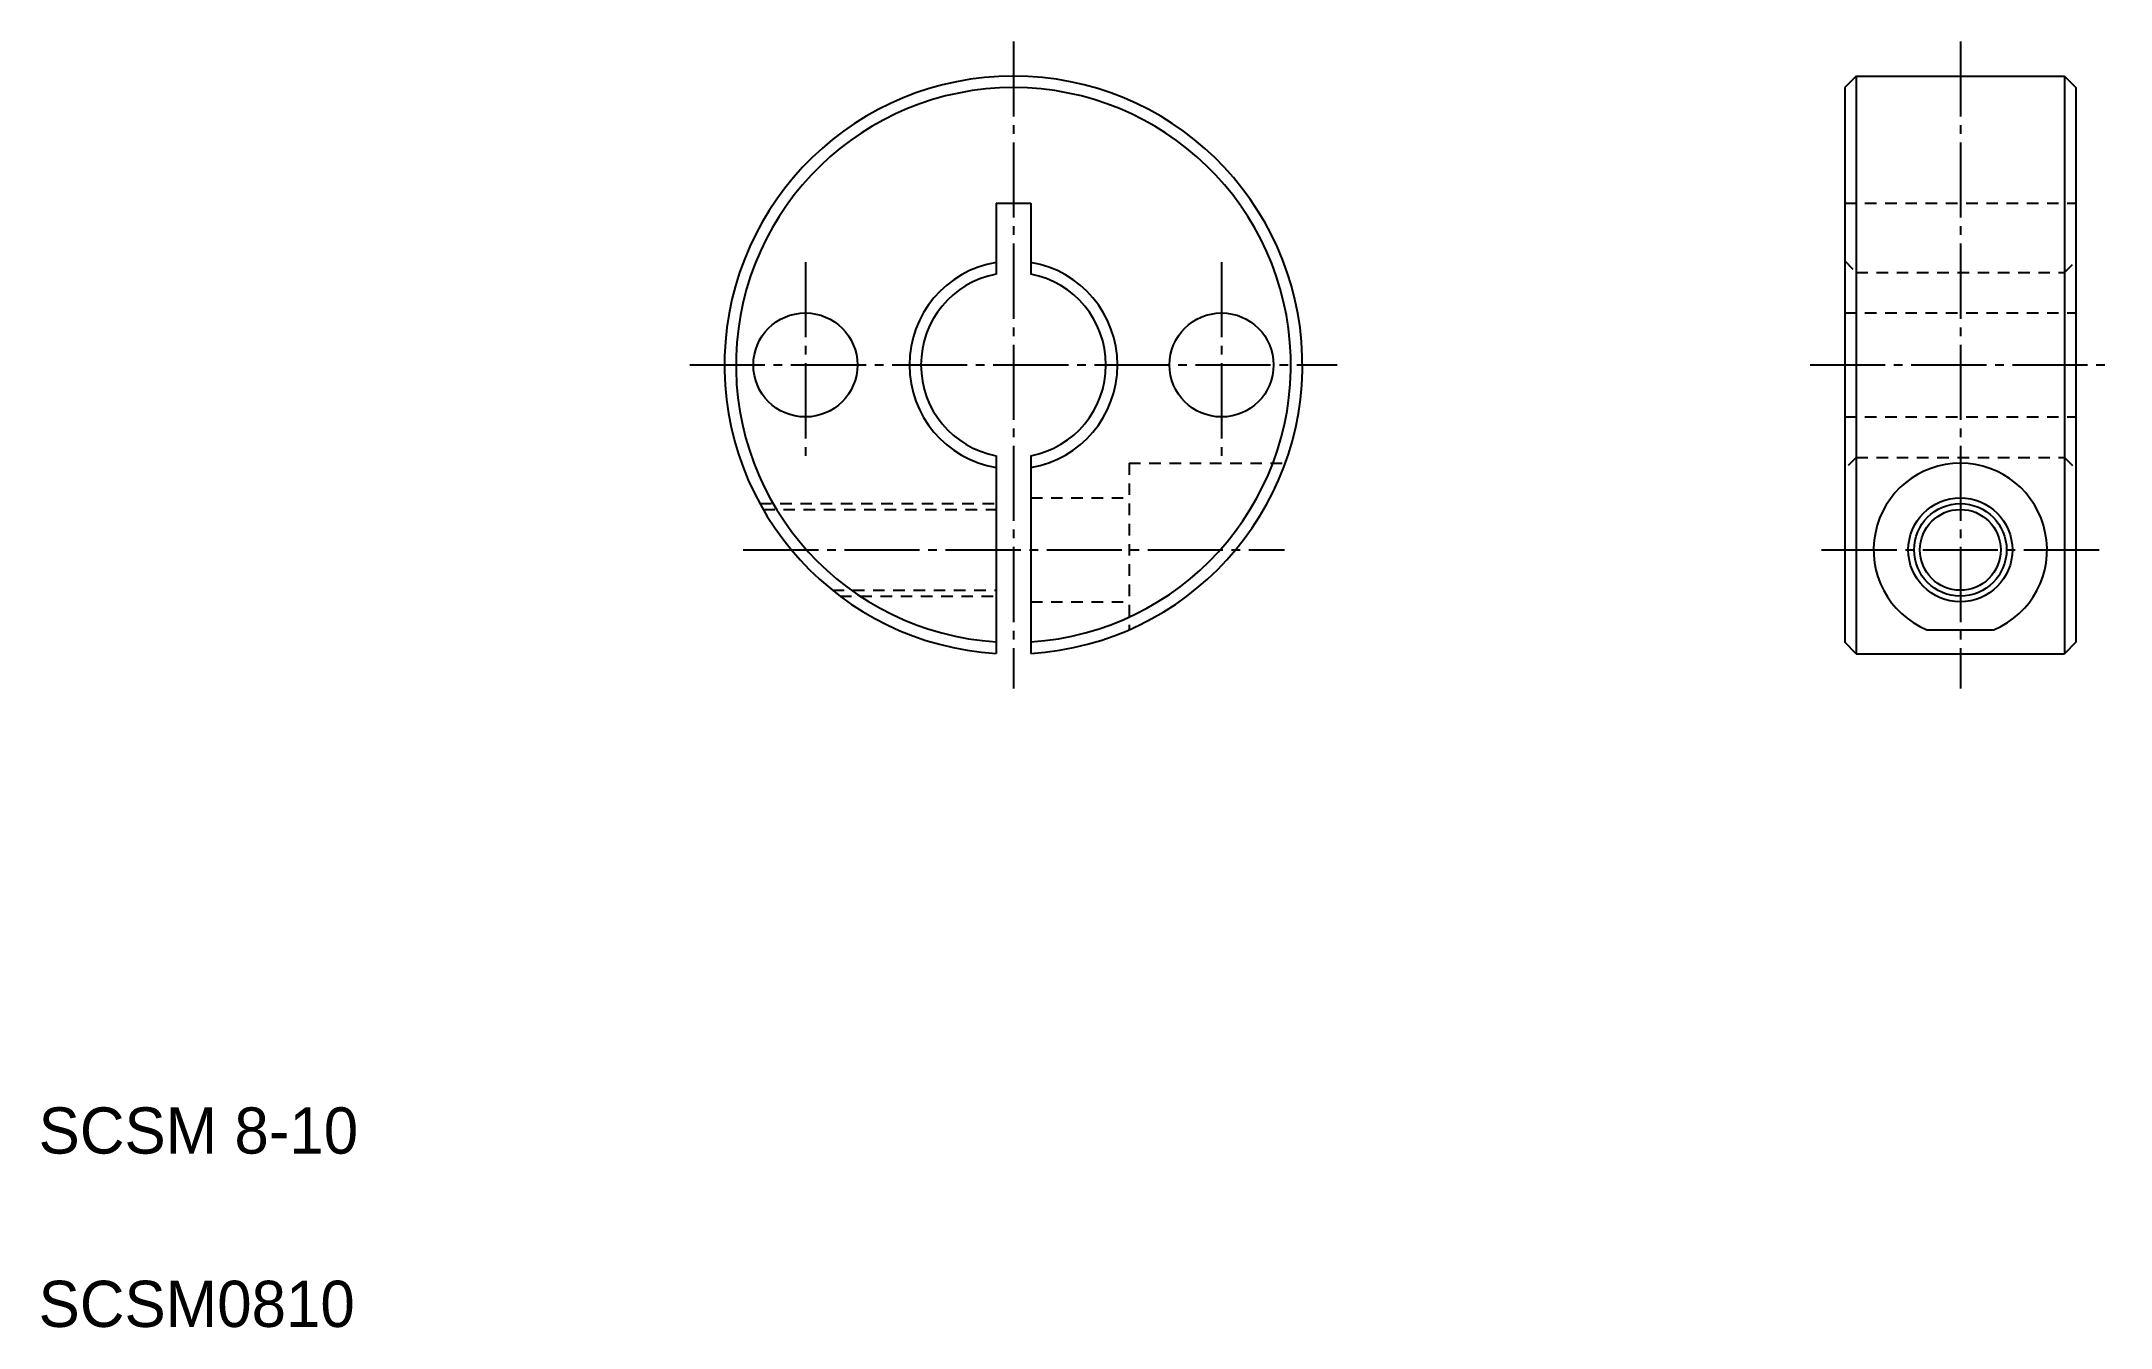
# Model space of a CAD drawing. Extents: x 5.1 to 94.6, y 5 to 60.6.
import ezdxf

# ---------------------------------------------------------------- set-up
doc = ezdxf.new("R2010")
doc.units = 0
doc.header["$LTSCALE"] = 0.25
doc.linetypes.add('CENTER', pattern=[17.5, 13, -1.5, 1.5, -1.5])
doc.linetypes.add('DASHED', pattern=[3.5, 2, -1.5])
doc.layers.get('0').update_dxf_attribs({"linetype": 'CONTINUOUS'})
doc.layers.add('CENTER', color=1, linetype='CENTER')

msp = doc.modelspace()

# ---------------------------------------------------------------- linework, layer by layer
at = {"color": 7, "linetype": 'CONTINUOUS'}
for p, q in [((83.621, 59.121), (83.121, 58.621)), ((83.621, 59.121), (83.621, 34.121)), ((83.621, 59.121), (92.621, 59.121)), ((92.621, 59.121), (92.621, 34.121)), ((92.621, 59.121), (93.121, 58.621)), ((83.121, 58.621), (83.121, 34.621)), ((93.121, 58.621), (93.121, 34.621)), ((46.416, 53.621), (46.416, 50.55)), ((46.416, 53.621), (47.916, 53.621)), ((47.916, 53.621), (47.916, 50.55)), ((46.416, 42.692), (46.416, 34.143)), ((47.916, 42.692), (47.916, 34.143)), ((86.666, 35.164), (89.575, 35.164)), ((83.621, 34.121), (83.121, 34.621)), ((83.621, 34.121), (92.621, 34.121)), ((93.121, 34.621), (92.621, 34.121))]:
    msp.add_line(p, q, dxfattribs=at)
for p, q in [((85.871, 59.121), (85.871, 59.121)), ((88.121, 59.121), (88.121, 59.121))]:
    msp.add_line(p, q)
at = {"color": 3, "linetype": 'DASHED'}
for p, q in [((83.121, 53.621), (93.121, 53.621)), ((83.121, 51.121), (83.621, 50.621)), ((92.621, 50.621), (93.121, 51.121)), ((83.621, 50.621), (92.621, 50.621)), ((83.121, 48.871), (93.121, 48.871)), ((83.121, 44.371), (93.121, 44.371)), ((52.166, 42.371), (52.166, 35.164)), ((52.166, 42.371), (58.921, 42.371)), ((83.621, 42.621), (83.121, 42.121)), ((83.621, 42.621), (92.621, 42.621)), ((92.621, 42.621), (93.121, 42.121)), ((36.2, 40.621), (46.416, 40.621)), ((36.341, 40.371), (46.416, 40.371)), ((47.916, 40.871), (52.166, 40.871)), ((39.344, 36.871), (46.416, 36.871)), ((39.666, 36.621), (46.416, 36.621)), ((47.916, 36.371), (52.166, 36.371))]:
    msp.add_line(p, q, dxfattribs=at)
at = {"color": 7, "linetype": 'CONTINUOUS'}
for centre, radius in [((38.166, 46.621), 2.25), ((56.166, 46.621), 2.25), ((88.121, 38.621), 2.25), ((88.121, 38.621), 1.748)]:
    msp.add_circle(centre, radius, dxfattribs=at)
at = {"color": 3, "linetype": 'CONTINUOUS'}
msp.add_circle((88.121, 38.621), 2, dxfattribs=at)
at = {"color": 7, "linetype": 'CONTINUOUS'}
for centre, radius, start, end in [((47.166, 46.621), 12.5, 273.43981, 266.56018), ((47.166, 46.621), 12, 273.58332, 266.41666), ((47.166, 46.621), 4.5, 99.59407, 260.40593), ((47.166, 46.621), 4.5, 0, 80.40593), ((47.166, 46.621), 4, 100.80693, 259.19308), ((47.166, 46.621), 4, 0, 79.19308), ((47.166, 46.621), 4, 280.80692, 0), ((47.166, 46.621), 4.5, 279.59407, 0), ((88.121, 38.621), 3.75, 292.82159, 247.17841)]:
    msp.add_arc(centre, radius, start, end, dxfattribs=at)
at = {"layer": 'CENTER', "color": 1, "linetype": 'CENTER'}
for p, q in [((47.166, 60.621), (47.166, 32.621)), ((88.121, 60.621), (88.121, 32.621)), ((38.166, 51.068), (38.166, 42.394)), ((56.166, 51.068), (56.166, 42.394)), ((33.166, 46.621), (61.166, 46.621)), ((81.621, 46.621), (94.621, 46.621)), ((35.478, 38.621), (58.89, 38.621)), ((82.121, 38.621), (94.121, 38.621))]:
    msp.add_line(p, q, dxfattribs=at)

# ---------------------------------------------------------------- texts
for s, p in [('SCSM 8-10', (5, 12.5)), ('SCSM0810', (5, 5))]:
    msp.add_text(s, height=2).set_placement(p)

doc.saveas('drawing.dxf')
